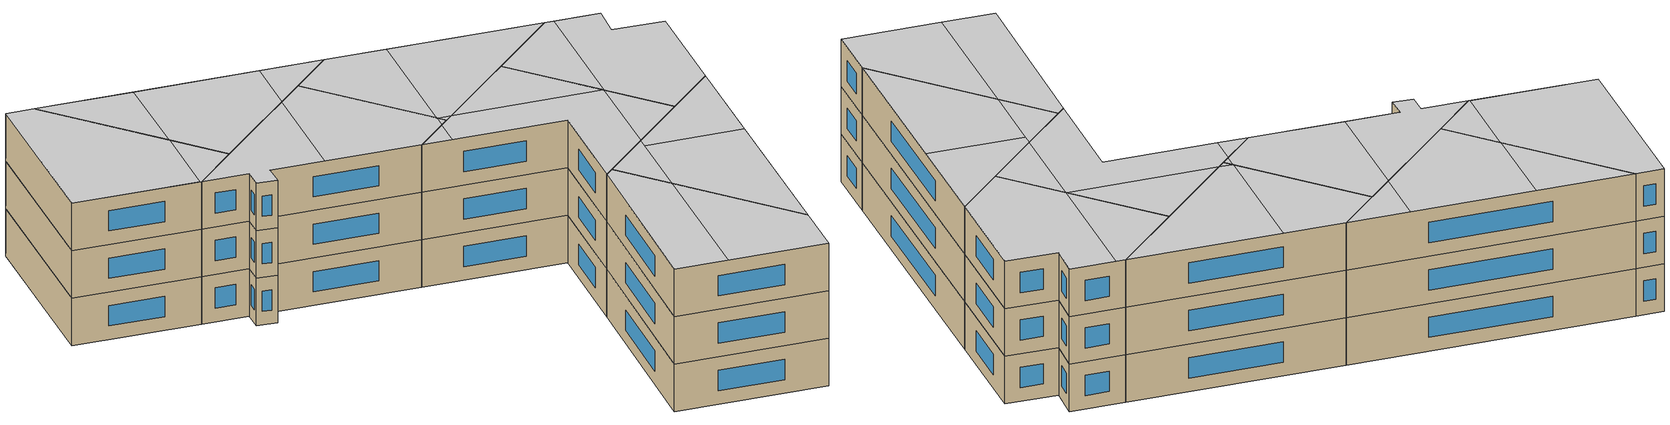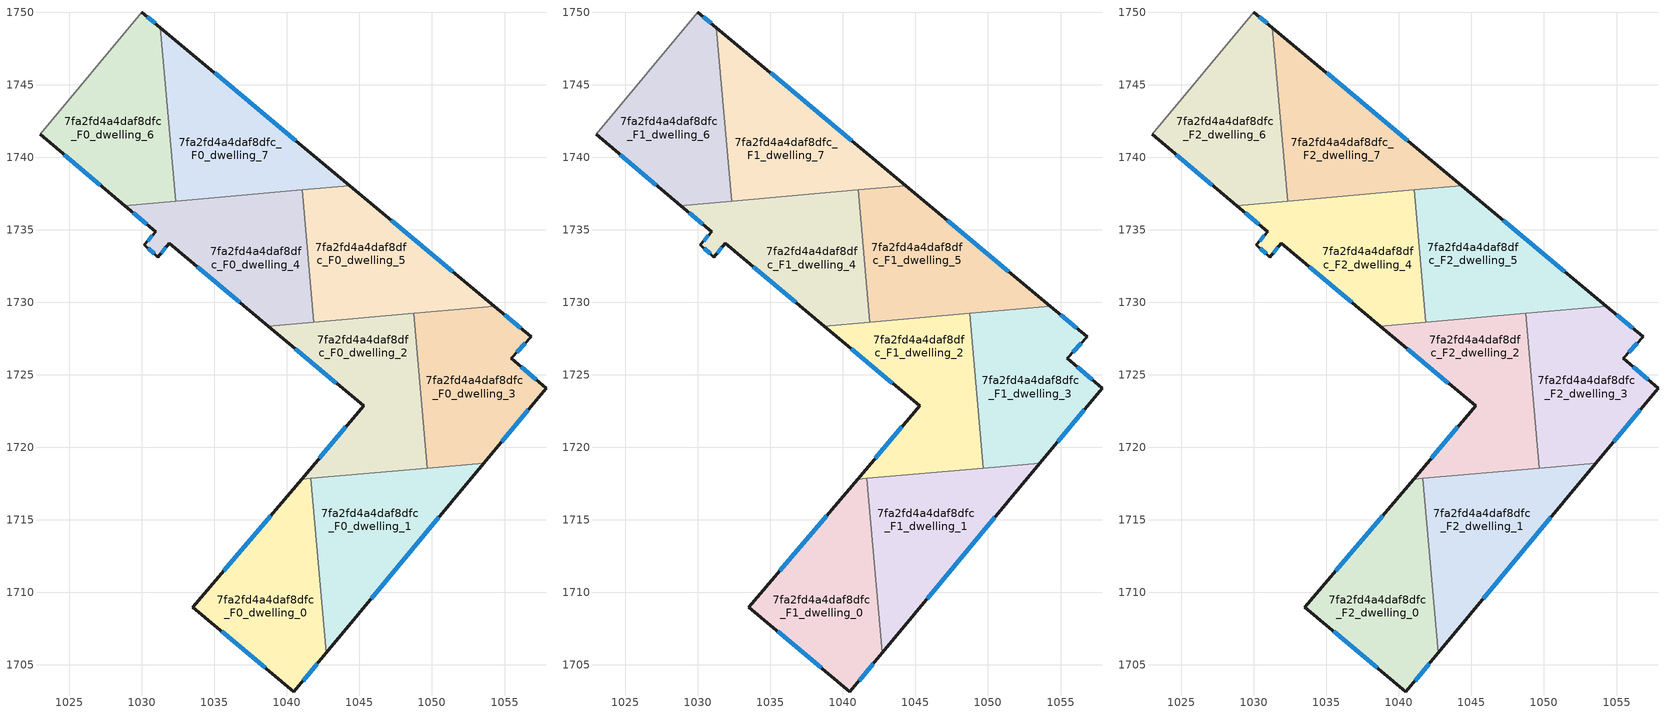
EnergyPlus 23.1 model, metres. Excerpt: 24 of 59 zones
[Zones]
7fa2fd4a4daf8dfc_F0_dwelling_0
 floor ground (EU_floor_Construction): 1041.66,1717.87 1042.72,1705.84 1040.48,1703.15 1033.52,1708.98 1041.01,1717.81 z0
 wall outside (EU_wall_Construction): 1041.01,1717.81 1033.52,1708.98 1040.48,1703.15 1042.72,1705.84 z0:3
 wall to 7fa2fd4a4daf8dfc_F0_dwelling_1 (EU_wall_Construction): 1042.72,1705.84 1041.66,1717.87 z0:3
 wall to 7fa2fd4a4daf8dfc_F0_dwelling_2 (EU_wall_Construction): 1041.66,1717.87 1041.01,1717.81 z0:3
 window (EU_Window_Construction): 1041.12,1703.92 1042.08,1705.07 / 1035.51,1707.31 1038.49,1704.81 / 1038.87,1715.29 1035.66,1711.51 z0.86:2.14
7fa2fd4a4daf8dfc_F0_dwelling_1
 floor ground (EU_floor_Construction): 1053.58,1718.92 1042.72,1705.84 1041.66,1717.87 z0
 wall outside (EU_wall_Construction): 1042.72,1705.84 1053.58,1718.92 z0:3
 wall to 7fa2fd4a4daf8dfc_F0_dwelling_3 (EU_wall_Construction): 1053.58,1718.92 1049.69,1718.58 z0:3
 wall to 7fa2fd4a4daf8dfc_F0_dwelling_2 (EU_wall_Construction): 1049.69,1718.58 1041.66,1717.87 z0:3
 window (EU_Window_Construction): 1045.82,1709.58 1050.47,1715.19 z0.86:2.14
7fa2fd4a4daf8dfc_F0_dwelling_2
 floor ground (EU_floor_Construction): 1048.74,1729.24 1049.69,1718.58 1041.01,1717.81 1045.28,1722.86 1038.71,1728.36 z0
 wall outside (EU_wall_Construction): 1038.71,1728.36 1045.28,1722.86 1041.01,1717.81 z0:3
 wall to 7fa2fd4a4daf8dfc_F0_dwelling_3 (EU_wall_Construction): 1049.69,1718.58 1048.74,1729.24 z0:3
 wall to 7fa2fd4a4daf8dfc_F0_dwelling_5 (EU_wall_Construction): 1048.74,1729.24 1041.85,1728.63 z0:3
 wall to 7fa2fd4a4daf8dfc_F0_dwelling_4 (EU_wall_Construction): 1041.85,1728.63 1038.71,1728.36 z0:3
 window (EU_Window_Construction): 1044.06,1721.41 1042.23,1719.25 / 1040.59,1726.79 1043.4,1724.43 z0.86:2.14
7fa2fd4a4daf8dfc_F0_dwelling_3
 floor ground (EU_floor_Construction): 1056.83,1727.61 1055.46,1726.13 1057.86,1724.08 1053.58,1718.92 1049.69,1718.58 1048.74,1729.24 1054.29,1729.73 z0
 wall outside (EU_wall_Construction): 1053.58,1718.92 1057.86,1724.08 1055.46,1726.13 1056.83,1727.61 1054.29,1729.73 z0:3
 wall to 7fa2fd4a4daf8dfc_F0_dwelling_5 (EU_wall_Construction): 1054.29,1729.73 1048.74,1729.24 z0:3
 window (EU_Window_Construction): 1056.1,1728.22 1055.01,1729.13 / 1055.85,1726.55 1056.44,1727.19 / 1057.17,1724.67 1056.15,1725.54 / 1054.8,1720.4 1056.64,1722.61 z0.86:2.14
7fa2fd4a4daf8dfc_F0_dwelling_4
 floor ground (EU_floor_Construction): 1041.05,1737.75 1041.85,1728.63 1038.71,1728.36 1031.87,1734.09 1031.1,1733.12 1030.18,1733.96 1030.94,1734.88 1028.81,1736.67 z0
 wall outside (EU_wall_Construction): 1028.81,1736.67 1030.94,1734.88 1030.18,1733.96 1031.1,1733.12 1031.87,1734.09 1038.71,1728.36 z0:3
 wall to 7fa2fd4a4daf8dfc_F0_dwelling_5 (EU_wall_Construction): 1041.85,1728.63 1041.05,1737.75 z0:3
 wall to 7fa2fd4a4daf8dfc_F0_dwelling_7 (EU_wall_Construction): 1041.05,1737.75 1032.34,1736.98 z0:3
 wall to 7fa2fd4a4daf8dfc_F0_dwelling_6 (EU_wall_Construction): 1032.34,1736.98 1028.81,1736.67 z0:3
 window (EU_Window_Construction): 1029.42,1736.16 1030.33,1735.39 / 1033.83,1732.45 1036.76,1730 / 1031.32,1733.4 1031.65,1733.81 / 1030.44,1733.72 1030.84,1733.36 / 1030.72,1734.62 1030.39,1734.23 z0.86:2.14
7fa2fd4a4daf8dfc_F0_dwelling_5
 floor ground (EU_floor_Construction): 1054.29,1729.73 1041.85,1728.63 1041.05,1737.75 1044.33,1738.04 z0
 wall outside (EU_wall_Construction): 1054.29,1729.73 1044.33,1738.04 z0:3
 wall to 7fa2fd4a4daf8dfc_F0_dwelling_7 (EU_wall_Construction): 1044.33,1738.04 1041.05,1737.75 z0:3
 window (EU_Window_Construction): 1051.44,1732.11 1047.18,1735.67 z0.86:2.14
7fa2fd4a4daf8dfc_F0_dwelling_6
 floor ground (EU_floor_Construction): 1031.28,1748.94 1032.34,1736.99 1028.81,1736.67 1022.98,1741.58 1030,1750 z0
 wall outside (EU_wall_Construction): 1022.98,1741.58 1028.81,1736.67 / 1031.28,1748.94 1030,1750 z0:3
 wall adiabatic (EU_wall_Construction): 1030,1750 1022.98,1741.58 z0:3
 wall to 7fa2fd4a4daf8dfc_F0_dwelling_7 (EU_wall_Construction): 1032.34,1736.99 1031.28,1748.94 z0:3
 window (EU_Window_Construction): 1024.64,1740.18 1027.14,1738.07 / 1030.92,1749.24 1030.37,1749.7 z0.86:2.14
7fa2fd4a4daf8dfc_F0_dwelling_7
 floor ground (EU_floor_Construction): 1044.33,1738.04 1032.34,1736.99 1031.28,1748.94 z0
 wall outside (EU_wall_Construction): 1044.33,1738.04 1031.28,1748.94 z0:3
 window (EU_Window_Construction): 1040.6,1741.16 1035.01,1745.82 z0.86:2.14
7fa2fd4a4daf8dfc_F1_dwelling_0
 floor to 7fa2fd4a4daf8dfc_F0_dwelling_0 (EU_floor_Construction): 1041.66,1717.87 1042.72,1705.84 1040.48,1703.15 1033.52,1708.98 1041.01,1717.81 z3
 wall outside (EU_wall_Construction): 1041.01,1717.81 1033.52,1708.98 1040.48,1703.15 1042.72,1705.84 z3:6
 wall to 7fa2fd4a4daf8dfc_F1_dwelling_1 (EU_wall_Construction): 1042.72,1705.84 1041.66,1717.87 z3:6
 wall to 7fa2fd4a4daf8dfc_F1_dwelling_2 (EU_wall_Construction): 1041.66,1717.87 1041.01,1717.81 z3:6
 window (EU_Window_Construction): 1041.12,1703.92 1042.08,1705.07 / 1035.51,1707.31 1038.49,1704.81 / 1038.87,1715.29 1035.66,1711.51 z3.86:5.14
7fa2fd4a4daf8dfc_F1_dwelling_1
 floor to 7fa2fd4a4daf8dfc_F0_dwelling_1 (EU_floor_Construction): 1053.58,1718.92 1042.72,1705.84 1041.66,1717.87 z3
 wall outside (EU_wall_Construction): 1042.72,1705.84 1053.58,1718.92 z3:6
 wall to 7fa2fd4a4daf8dfc_F1_dwelling_3 (EU_wall_Construction): 1053.58,1718.92 1049.69,1718.58 z3:6
 wall to 7fa2fd4a4daf8dfc_F1_dwelling_2 (EU_wall_Construction): 1049.69,1718.58 1041.66,1717.87 z3:6
 window (EU_Window_Construction): 1045.82,1709.58 1050.47,1715.19 z3.86:5.14
7fa2fd4a4daf8dfc_F1_dwelling_2
 floor to 7fa2fd4a4daf8dfc_F0_dwelling_2 (EU_floor_Construction): 1048.74,1729.24 1049.69,1718.58 1041.01,1717.81 1045.28,1722.86 1038.71,1728.36 z3
 wall outside (EU_wall_Construction): 1038.71,1728.36 1045.28,1722.86 1041.01,1717.81 z3:6
 wall to 7fa2fd4a4daf8dfc_F1_dwelling_3 (EU_wall_Construction): 1049.69,1718.58 1048.74,1729.24 z3:6
 wall to 7fa2fd4a4daf8dfc_F1_dwelling_5 (EU_wall_Construction): 1048.74,1729.24 1041.85,1728.63 z3:6
 wall to 7fa2fd4a4daf8dfc_F1_dwelling_4 (EU_wall_Construction): 1041.85,1728.63 1038.71,1728.36 z3:6
 window (EU_Window_Construction): 1044.06,1721.41 1042.23,1719.25 / 1040.59,1726.79 1043.4,1724.43 z3.86:5.14
7fa2fd4a4daf8dfc_F1_dwelling_3
 floor to 7fa2fd4a4daf8dfc_F0_dwelling_3 (EU_floor_Construction): 1056.83,1727.61 1055.46,1726.13 1057.86,1724.08 1053.58,1718.92 1049.69,1718.58 1048.74,1729.24 1054.29,1729.73 z3
 wall outside (EU_wall_Construction): 1053.58,1718.92 1057.86,1724.08 1055.46,1726.13 1056.83,1727.61 1054.29,1729.73 z3:6
 wall to 7fa2fd4a4daf8dfc_F1_dwelling_5 (EU_wall_Construction): 1054.29,1729.73 1048.74,1729.24 z3:6
 window (EU_Window_Construction): 1056.1,1728.22 1055.01,1729.13 / 1055.85,1726.55 1056.44,1727.19 / 1057.17,1724.67 1056.15,1725.54 / 1054.8,1720.4 1056.64,1722.61 z3.86:5.14
7fa2fd4a4daf8dfc_F1_dwelling_4
 floor to 7fa2fd4a4daf8dfc_F0_dwelling_4 (EU_floor_Construction): 1041.05,1737.75 1041.85,1728.63 1038.71,1728.36 1031.87,1734.09 1031.1,1733.12 1030.18,1733.96 1030.94,1734.88 1028.81,1736.67 z3
 wall outside (EU_wall_Construction): 1028.81,1736.67 1030.94,1734.88 1030.18,1733.96 1031.1,1733.12 1031.87,1734.09 1038.71,1728.36 z3:6
 wall to 7fa2fd4a4daf8dfc_F1_dwelling_5 (EU_wall_Construction): 1041.85,1728.63 1041.05,1737.75 z3:6
 wall to 7fa2fd4a4daf8dfc_F1_dwelling_7 (EU_wall_Construction): 1041.05,1737.75 1032.34,1736.98 z3:6
 wall to 7fa2fd4a4daf8dfc_F1_dwelling_6 (EU_wall_Construction): 1032.34,1736.98 1028.81,1736.67 z3:6
 window (EU_Window_Construction): 1029.42,1736.16 1030.33,1735.39 / 1033.83,1732.45 1036.76,1730 / 1031.32,1733.4 1031.65,1733.81 / 1030.44,1733.72 1030.84,1733.36 / 1030.72,1734.62 1030.39,1734.23 z3.86:5.14
7fa2fd4a4daf8dfc_F1_dwelling_5
 floor to 7fa2fd4a4daf8dfc_F0_dwelling_5 (EU_floor_Construction): 1054.29,1729.73 1041.85,1728.63 1041.05,1737.75 1044.33,1738.04 z3
 wall outside (EU_wall_Construction): 1054.29,1729.73 1044.33,1738.04 z3:6
 wall to 7fa2fd4a4daf8dfc_F1_dwelling_7 (EU_wall_Construction): 1044.33,1738.04 1041.05,1737.75 z3:6
 window (EU_Window_Construction): 1051.44,1732.11 1047.18,1735.67 z3.86:5.14
7fa2fd4a4daf8dfc_F1_dwelling_6
 floor to 7fa2fd4a4daf8dfc_F0_dwelling_6 (EU_floor_Construction): 1031.28,1748.94 1032.34,1736.99 1028.81,1736.67 1022.98,1741.58 1030,1750 z3
 wall outside (EU_wall_Construction): 1022.98,1741.58 1028.81,1736.67 / 1031.28,1748.94 1030,1750 z3:6
 wall adiabatic (EU_wall_Construction): 1030,1750 1022.98,1741.58 z3:6
 wall to 7fa2fd4a4daf8dfc_F1_dwelling_7 (EU_wall_Construction): 1032.34,1736.99 1031.28,1748.94 z3:6
 window (EU_Window_Construction): 1024.64,1740.18 1027.14,1738.07 / 1030.92,1749.24 1030.37,1749.7 z3.86:5.14
7fa2fd4a4daf8dfc_F1_dwelling_7
 floor to 7fa2fd4a4daf8dfc_F0_dwelling_7 (EU_floor_Construction): 1044.33,1738.04 1032.34,1736.99 1031.28,1748.94 z3
 wall outside (EU_wall_Construction): 1044.33,1738.04 1031.28,1748.94 z3:6
 window (EU_Window_Construction): 1040.6,1741.16 1035.01,1745.82 z3.86:5.14
7fa2fd4a4daf8dfc_F2_dwelling_0
 floor to 7fa2fd4a4daf8dfc_F1_dwelling_0 (EU_floor_Construction): 1041.66,1717.87 1042.72,1705.84 1040.48,1703.15 1033.52,1708.98 1041.01,1717.81 z6
 wall outside (EU_wall_Construction): 1041.01,1717.81 1033.52,1708.98 1040.48,1703.15 1042.72,1705.84 z6:9
 wall to 7fa2fd4a4daf8dfc_F2_dwelling_1 (EU_wall_Construction): 1042.72,1705.84 1041.66,1717.87 z6:9
 wall to 7fa2fd4a4daf8dfc_F2_dwelling_2 (EU_wall_Construction): 1041.66,1717.87 1041.01,1717.81 z6:9
 window (EU_Window_Construction): 1041.12,1703.92 1042.08,1705.07 / 1035.51,1707.31 1038.49,1704.81 / 1038.87,1715.29 1035.66,1711.51 z6.86:8.14
 ceiling to 7fa2fd4a4daf8dfc_F3_dwelling_6 (EU_floor_Construction): 1040.48,1703.15 1042.72,1705.84 1041.99,1714.16 1035.96,1706.94 z9
 ceiling to 7fa2fd4a4daf8dfc_F3_dwelling_4 (EU_floor_Construction): 1035.96,1706.94 1041.99,1714.16 1041.66,1717.87 1041.01,1717.81 1033.52,1708.98 z9
7fa2fd4a4daf8dfc_F2_dwelling_1
 floor to 7fa2fd4a4daf8dfc_F1_dwelling_1 (EU_floor_Construction): 1053.58,1718.92 1042.72,1705.84 1041.66,1717.87 z6
 wall outside (EU_wall_Construction): 1042.72,1705.84 1053.58,1718.92 z6:9
 wall to 7fa2fd4a4daf8dfc_F2_dwelling_3 (EU_wall_Construction): 1053.58,1718.92 1049.69,1718.58 z6:9
 wall to 7fa2fd4a4daf8dfc_F2_dwelling_2 (EU_wall_Construction): 1049.69,1718.58 1041.66,1717.87 z6:9
 window (EU_Window_Construction): 1045.82,1709.58 1050.47,1715.19 z6.86:8.14
 ceiling to 7fa2fd4a4daf8dfc_F3_dwelling_5 (EU_floor_Construction): 1049.45,1713.95 1053.58,1718.92 1045.36,1718.2 1044.95,1717.71 z9
 ceiling to 7fa2fd4a4daf8dfc_F3_dwelling_6 (EU_floor_Construction): 1042.72,1705.84 1049.45,1713.95 1044.95,1717.71 1041.99,1714.16 z9
 ceiling to 7fa2fd4a4daf8dfc_F3_dwelling_4 (EU_floor_Construction): 1041.99,1714.16 1045.36,1718.2 1041.66,1717.87 z9
7fa2fd4a4daf8dfc_F2_dwelling_2
 floor to 7fa2fd4a4daf8dfc_F1_dwelling_2 (EU_floor_Construction): 1048.74,1729.24 1049.69,1718.58 1041.01,1717.81 1045.28,1722.86 1038.71,1728.36 z6
 wall outside (EU_wall_Construction): 1038.71,1728.36 1045.28,1722.86 1041.01,1717.81 z6:9
 wall to 7fa2fd4a4daf8dfc_F2_dwelling_3 (EU_wall_Construction): 1049.69,1718.58 1048.74,1729.24 z6:9
 wall to 7fa2fd4a4daf8dfc_F2_dwelling_5 (EU_wall_Construction): 1048.74,1729.24 1041.85,1728.63 z6:9
 wall to 7fa2fd4a4daf8dfc_F2_dwelling_4 (EU_wall_Construction): 1041.85,1728.63 1038.71,1728.36 z6:9
 window (EU_Window_Construction): 1044.06,1721.41 1042.23,1719.25 / 1040.59,1726.79 1043.4,1724.43 z6.86:8.14
 ceiling to 7fa2fd4a4daf8dfc_F3_dwelling_4 (EU_floor_Construction): 1045.36,1718.2 1049.3,1722.92 1049.3,1722.94 1042.42,1728.68 1041.24,1728.58 1040.09,1727.2 1045.28,1722.86 1041.01,1717.81 z9
 ceiling to 7fa2fd4a4daf8dfc_F3_dwelling_2 (EU_floor_Construction): 1040.09,1727.2 1041.24,1728.58 1038.71,1728.36 z9
 ceiling to 7fa2fd4a4daf8dfc_F3_dwelling_3 (EU_floor_Construction): 1049.3,1722.94 1048.74,1729.24 1042.42,1728.68 z9
 ceiling to 7fa2fd4a4daf8dfc_F3_dwelling_5 (EU_floor_Construction): 1049.69,1718.58 1049.3,1722.92 1045.36,1718.2 z9
7fa2fd4a4daf8dfc_F2_dwelling_3
 floor to 7fa2fd4a4daf8dfc_F1_dwelling_3 (EU_floor_Construction): 1056.83,1727.61 1055.46,1726.13 1057.86,1724.08 1053.58,1718.92 1049.69,1718.58 1048.74,1729.24 1054.29,1729.73 z6
 wall outside (EU_wall_Construction): 1053.58,1718.92 1057.86,1724.08 1055.46,1726.13 1056.83,1727.61 1054.29,1729.73 z6:9
 wall to 7fa2fd4a4daf8dfc_F2_dwelling_5 (EU_wall_Construction): 1054.29,1729.73 1048.74,1729.24 z6:9
 window (EU_Window_Construction): 1056.1,1728.22 1055.01,1729.13 / 1055.85,1726.55 1056.44,1727.19 / 1057.17,1724.67 1056.15,1725.54 / 1054.8,1720.4 1056.64,1722.61 z6.86:8.14
 ceiling to 7fa2fd4a4daf8dfc_F3_dwelling_3 (EU_floor_Construction): 1049.31,1722.93 1054.7,1729.39 1054.29,1729.73 1048.74,1729.24 1049.3,1722.94 z9
 ceiling to 7fa2fd4a4daf8dfc_F3_dwelling_5 (EU_floor_Construction): 1053.58,1718.92 1057.86,1724.08 1055.46,1726.13 1056.83,1727.61 1054.7,1729.39 1049.3,1722.92 1049.69,1718.58 z9
7fa2fd4a4daf8dfc_F2_dwelling_4
 floor to 7fa2fd4a4daf8dfc_F1_dwelling_4 (EU_floor_Construction): 1041.05,1737.75 1041.85,1728.63 1038.71,1728.36 1031.87,1734.09 1031.1,1733.12 1030.18,1733.96 1030.94,1734.88 1028.81,1736.67 z6
 wall outside (EU_wall_Construction): 1028.81,1736.67 1030.94,1734.88 1030.18,1733.96 1031.1,1733.12 1031.87,1734.09 1038.71,1728.36 z6:9
 wall to 7fa2fd4a4daf8dfc_F2_dwelling_5 (EU_wall_Construction): 1041.85,1728.63 1041.05,1737.75 z6:9
 wall to 7fa2fd4a4daf8dfc_F2_dwelling_7 (EU_wall_Construction): 1041.05,1737.75 1032.34,1736.98 z6:9
 wall to 7fa2fd4a4daf8dfc_F2_dwelling_6 (EU_wall_Construction): 1032.34,1736.98 1028.81,1736.67 z6:9
 window (EU_Window_Construction): 1029.42,1736.16 1030.33,1735.39 / 1033.83,1732.45 1036.76,1730 / 1031.32,1733.4 1031.65,1733.81 / 1030.44,1733.72 1030.84,1733.36 / 1030.72,1734.62 1030.39,1734.23 z6.86:8.14
 ceiling to 7fa2fd4a4daf8dfc_F3_dwelling_2 (EU_floor_Construction): 1041.24,1728.58 1041.8,1729.25 1041.05,1737.75 1039,1737.57 1034.36,1732.01 1038.71,1728.36 z9
 ceiling to 7fa2fd4a4daf8dfc_F3_dwelling_4 (EU_floor_Construction): 1041.85,1728.63 1041.8,1729.2 1041.78,1729.22 1041.24,1728.58 z9
 ceiling to 7fa2fd4a4daf8dfc_F3_dwelling_1 (EU_floor_Construction): 1034.36,1732.01 1039,1737.57 1028.81,1736.67 1030.94,1734.88 1030.18,1733.96 1031.1,1733.12 1031.87,1734.09 z9
7fa2fd4a4daf8dfc_F2_dwelling_5
 floor to 7fa2fd4a4daf8dfc_F1_dwelling_5 (EU_floor_Construction): 1054.29,1729.73 1041.85,1728.63 1041.05,1737.75 1044.33,1738.04 z6
 wall outside (EU_wall_Construction): 1054.29,1729.73 1044.33,1738.04 z6:9
 wall to 7fa2fd4a4daf8dfc_F2_dwelling_7 (EU_wall_Construction): 1044.33,1738.04 1041.05,1737.75 z6:9
 window (EU_Window_Construction): 1051.44,1732.11 1047.18,1735.67 z6.86:8.14
 ceiling to 7fa2fd4a4daf8dfc_F3_dwelling_3 (EU_floor_Construction): 1054.29,1729.73 1047.17,1735.68 1041.8,1729.25 1041.8,1729.2 1042.42,1728.69 z9
 ceiling to 7fa2fd4a4daf8dfc_F3_dwelling_4 (EU_floor_Construction): 1042.42,1728.69 1041.8,1729.2 1041.85,1728.63 z9
 ceiling adiabatic (EU_roof_Construction): 1041.8,1729.25 1047.17,1735.68 1044.33,1738.04 1041.05,1737.75 z9
7fa2fd4a4daf8dfc_F2_dwelling_6
 floor to 7fa2fd4a4daf8dfc_F1_dwelling_6 (EU_floor_Construction): 1031.28,1748.94 1032.34,1736.99 1028.81,1736.67 1022.98,1741.58 1030,1750 z6
 wall outside (EU_wall_Construction): 1022.98,1741.58 1028.81,1736.67 / 1031.28,1748.94 1030,1750 z6:9
 wall adiabatic (EU_wall_Construction): 1030,1750 1022.98,1741.58 z6:9
 wall to 7fa2fd4a4daf8dfc_F2_dwelling_7 (EU_wall_Construction): 1032.34,1736.99 1031.28,1748.94 z6:9
 window (EU_Window_Construction): 1024.64,1740.18 1027.14,1738.07 / 1030.92,1749.24 1030.37,1749.7 z6.86:8.14
 ceiling to 7fa2fd4a4daf8dfc_F3_dwelling_0 (EU_floor_Construction): 1028.73,1736.74 1032.01,1740.68 1031.28,1748.94 1030,1750 1022.98,1741.58 z9
 ceiling adiabatic (EU_roof_Construction): 1032.34,1736.99 1032.01,1740.68 1028.73,1736.74 1028.81,1736.67 z9
7fa2fd4a4daf8dfc_F2_dwelling_7
 floor to 7fa2fd4a4daf8dfc_F1_dwelling_7 (EU_floor_Construction): 1044.33,1738.04 1032.34,1736.99 1031.28,1748.94 z6
 wall outside (EU_wall_Construction): 1044.33,1738.04 1031.28,1748.94 z6:9
 window (EU_Window_Construction): 1040.6,1741.16 1035.01,1745.82 z6.86:8.14
 ceiling adiabatic (EU_roof_Construction): 1039,1737.57 1041.42,1740.47 1035.77,1745.19 1032.01,1740.68 1032.34,1736.99 z9
 ceiling to 7fa2fd4a4daf8dfc_F3_dwelling_0 (EU_floor_Construction): 1032.01,1740.68 1035.77,1745.19 1031.28,1748.94 z9
 ceiling to 7fa2fd4a4daf8dfc_F3_dwelling_2 (EU_floor_Construction): 1044.33,1738.04 1041.42,1740.47 1039,1737.57 z9
[Building]
EU S2 Campaign: North Axis=0; Terrain=City; Solar Distribution=FullExterior
[Site:Location]
Helsinki-Vantaa.AP: Latitude=60.317; Longitude=24.963; Time Zone=2; Elevation=54.6
[SizingPeriod:WeatherFileDays]
AnnualSizingPeriod: Begin Month=1; Begin Day of Month=1; End Month=12; End Day of Month=31; Day of Week for Start Day=Monday; Use Weather File Daylight Saving Period=No; Use Weather File Rain and Snow Indicators=No
[MATERIAL]
EU_InternalMass_Material: Roughness=MediumRough; Thickness=0.1; Conductivity=1; Density=1800; Specific Heat=900; Thermal Absorptance=0.9; Solar Absorptance=0.7; Visible Absorptance=0.7
[MATERIAL:NOMASS] Roughness=MediumRough; Thermal Absorptance=0.9; Solar Absorptance=0.7; Visible Absorptance=0.7
Name | Thermal Resistance
EU_wall_NoMass | 1.10183
EU_roof_NoMass; EU_floor_NoMass | 1.70606
[WINDOWMATERIAL:SIMPLEGLAZINGSYSTEM]
EU_Window_SimpleGlazing: UFactor=3.11035; Solar Heat Gain Coefficient=0.8; Visible Transmittance=0.8
[CONSTRUCTION]
EU_wall_Construction: EU_wall_NoMass
EU_roof_Construction: EU_roof_NoMass
EU_floor_Construction: EU_floor_NoMass
EU_Window_Construction: EU_Window_SimpleGlazing
EU_InternalMass_Construction: EU_InternalMass_Material
[ZONE] Type=1; Multiplier=1; Ceiling Height=autocalculate; Floor Area=autocalculate; Part of Total Floor Area=Yes
Name | Volume
7fa2fd4a4daf8dfc_F0_dwelling_0; 7fa2fd4a4daf8dfc_F1_dwelling_0; 7fa2fd4a4daf8dfc_F2_dwelling_0 | 216.714
7fa2fd4a4daf8dfc_F0_dwelling_1; 7fa2fd4a4daf8dfc_F1_dwelling_1; 7fa2fd4a4daf8dfc_F2_dwelling_1; 7fa2fd4a4daf8dfc_F0_dwelling_4; 7fa2fd4a4daf8dfc_F1_dwelling_4; 7fa2fd4a4daf8dfc_F2_dwelling_4 | 216.667
7fa2fd4a4daf8dfc_F0_dwelling_2; 7fa2fd4a4daf8dfc_F1_dwelling_2; 7fa2fd4a4daf8dfc_F2_dwelling_2 | 216.661
7fa2fd4a4daf8dfc_F0_dwelling_3; 7fa2fd4a4daf8dfc_F1_dwelling_3; 7fa2fd4a4daf8dfc_F2_dwelling_3; 7fa2fd4a4daf8dfc_F0_dwelling_5; 7fa2fd4a4daf8dfc_F1_dwelling_5; 7fa2fd4a4daf8dfc_F2_dwelling_5 | 216.677
7fa2fd4a4daf8dfc_F0_dwelling_6; 7fa2fd4a4daf8dfc_F1_dwelling_6; 7fa2fd4a4daf8dfc_F2_dwelling_6 | 216.686
7fa2fd4a4daf8dfc_F0_dwelling_7; 7fa2fd4a4daf8dfc_F1_dwelling_7; 7fa2fd4a4daf8dfc_F2_dwelling_7 | 216.67
[INTERNALMASS] Construction=EU_InternalMass_Construction
Name | Zone or ZoneList | Surface Area
7fa2fd4a4daf8dfc_F0_dwelling_0_EU_InternalMass | 7fa2fd4a4daf8dfc_F0_dwelling_0 | 72.2381
7fa2fd4a4daf8dfc_F0_dwelling_1_EU_InternalMass | 7fa2fd4a4daf8dfc_F0_dwelling_1 | 72.2221
7fa2fd4a4daf8dfc_F0_dwelling_2_EU_InternalMass | 7fa2fd4a4daf8dfc_F0_dwelling_2 | 72.2233
7fa2fd4a4daf8dfc_F0_dwelling_3_EU_InternalMass | 7fa2fd4a4daf8dfc_F0_dwelling_3 | 72.2254
7fa2fd4a4daf8dfc_F0_dwelling_4_EU_InternalMass | 7fa2fd4a4daf8dfc_F0_dwelling_4 | 72.2227
7fa2fd4a4daf8dfc_F0_dwelling_5_EU_InternalMass | 7fa2fd4a4daf8dfc_F0_dwelling_5 | 72.2256
7fa2fd4a4daf8dfc_F0_dwelling_6_EU_InternalMass | 7fa2fd4a4daf8dfc_F0_dwelling_6 | 72.2287
7fa2fd4a4daf8dfc_F0_dwelling_7_EU_InternalMass | 7fa2fd4a4daf8dfc_F0_dwelling_7 | 72.2233
7fa2fd4a4daf8dfc_F1_dwelling_0_EU_InternalMass | 7fa2fd4a4daf8dfc_F1_dwelling_0 | 72.2381
7fa2fd4a4daf8dfc_F1_dwelling_1_EU_InternalMass | 7fa2fd4a4daf8dfc_F1_dwelling_1 | 72.2221
7fa2fd4a4daf8dfc_F1_dwelling_2_EU_InternalMass | 7fa2fd4a4daf8dfc_F1_dwelling_2 | 72.2233
7fa2fd4a4daf8dfc_F1_dwelling_3_EU_InternalMass | 7fa2fd4a4daf8dfc_F1_dwelling_3 | 72.2254
7fa2fd4a4daf8dfc_F1_dwelling_4_EU_InternalMass | 7fa2fd4a4daf8dfc_F1_dwelling_4 | 72.2227
7fa2fd4a4daf8dfc_F1_dwelling_5_EU_InternalMass | 7fa2fd4a4daf8dfc_F1_dwelling_5 | 72.2256
7fa2fd4a4daf8dfc_F1_dwelling_6_EU_InternalMass | 7fa2fd4a4daf8dfc_F1_dwelling_6 | 72.2287
7fa2fd4a4daf8dfc_F1_dwelling_7_EU_InternalMass | 7fa2fd4a4daf8dfc_F1_dwelling_7 | 72.2233
7fa2fd4a4daf8dfc_F2_dwelling_0_EU_InternalMass | 7fa2fd4a4daf8dfc_F2_dwelling_0 | 72.2381
7fa2fd4a4daf8dfc_F2_dwelling_1_EU_InternalMass | 7fa2fd4a4daf8dfc_F2_dwelling_1 | 72.2221
7fa2fd4a4daf8dfc_F2_dwelling_2_EU_InternalMass | 7fa2fd4a4daf8dfc_F2_dwelling_2 | 72.2233
7fa2fd4a4daf8dfc_F2_dwelling_3_EU_InternalMass | 7fa2fd4a4daf8dfc_F2_dwelling_3 | 72.2254
7fa2fd4a4daf8dfc_F2_dwelling_4_EU_InternalMass | 7fa2fd4a4daf8dfc_F2_dwelling_4 | 72.2227
7fa2fd4a4daf8dfc_F2_dwelling_5_EU_InternalMass | 7fa2fd4a4daf8dfc_F2_dwelling_5 | 72.2256
7fa2fd4a4daf8dfc_F2_dwelling_6_EU_InternalMass | 7fa2fd4a4daf8dfc_F2_dwelling_6 | 72.2287
7fa2fd4a4daf8dfc_F2_dwelling_7_EU_InternalMass | 7fa2fd4a4daf8dfc_F2_dwelling_7 | 72.2233
[OTHEREQUIPMENT] Fuel Type=Electricity; Design Level Calculation Method=Watts/Area; Power per Zone Floor Area=1; Fraction Latent=0; Fraction Radiant=0; Fraction Lost=0; Carbon Dioxide Generation Rate=0; EndUse Subcategory=EU_Step8_InternalGains
Name | Zone or ZoneList or Space or SpaceList | Schedule
EU_Step8_InternalGain_7fa2fd4a4daf8dfc_F0_dwelling_0_f000 | 7fa2fd4a4daf8dfc_F0_dwelling_0 | EU_Step8_GainSchedule_7fa2fd4a4daf8dfc_F0_dwelling_0_f000
EU_Step8_InternalGain_7fa2fd4a4daf8dfc_F0_dwelling_1_f000 | 7fa2fd4a4daf8dfc_F0_dwelling_1 | EU_Step8_GainSchedule_7fa2fd4a4daf8dfc_F0_dwelling_1_f000
EU_Step8_InternalGain_7fa2fd4a4daf8dfc_F0_dwelling_2_f000 | 7fa2fd4a4daf8dfc_F0_dwelling_2 | EU_Step8_GainSchedule_7fa2fd4a4daf8dfc_F0_dwelling_2_f000
EU_Step8_InternalGain_7fa2fd4a4daf8dfc_F0_dwelling_3_f000 | 7fa2fd4a4daf8dfc_F0_dwelling_3 | EU_Step8_GainSchedule_7fa2fd4a4daf8dfc_F0_dwelling_3_f000
EU_Step8_InternalGain_7fa2fd4a4daf8dfc_F0_dwelling_4_f000 | 7fa2fd4a4daf8dfc_F0_dwelling_4 | EU_Step8_GainSchedule_7fa2fd4a4daf8dfc_F0_dwelling_4_f000
EU_Step8_InternalGain_7fa2fd4a4daf8dfc_F0_dwelling_5_f000 | 7fa2fd4a4daf8dfc_F0_dwelling_5 | EU_Step8_GainSchedule_7fa2fd4a4daf8dfc_F0_dwelling_5_f000
EU_Step8_InternalGain_7fa2fd4a4daf8dfc_F0_dwelling_6_f000 | 7fa2fd4a4daf8dfc_F0_dwelling_6 | EU_Step8_GainSchedule_7fa2fd4a4daf8dfc_F0_dwelling_6_f000
EU_Step8_InternalGain_7fa2fd4a4daf8dfc_F0_dwelling_7_f000 | 7fa2fd4a4daf8dfc_F0_dwelling_7 | EU_Step8_GainSchedule_7fa2fd4a4daf8dfc_F0_dwelling_7_f000
EU_Step8_InternalGain_7fa2fd4a4daf8dfc_F1_dwelling_0_f000 | 7fa2fd4a4daf8dfc_F1_dwelling_0 | EU_Step8_GainSchedule_7fa2fd4a4daf8dfc_F1_dwelling_0_f000
EU_Step8_InternalGain_7fa2fd4a4daf8dfc_F1_dwelling_1_f000 | 7fa2fd4a4daf8dfc_F1_dwelling_1 | EU_Step8_GainSchedule_7fa2fd4a4daf8dfc_F1_dwelling_1_f000
EU_Step8_InternalGain_7fa2fd4a4daf8dfc_F1_dwelling_2_f000 | 7fa2fd4a4daf8dfc_F1_dwelling_2 | EU_Step8_GainSchedule_7fa2fd4a4daf8dfc_F1_dwelling_2_f000
EU_Step8_InternalGain_7fa2fd4a4daf8dfc_F1_dwelling_3_f000 | 7fa2fd4a4daf8dfc_F1_dwelling_3 | EU_Step8_GainSchedule_7fa2fd4a4daf8dfc_F1_dwelling_3_f000
EU_Step8_InternalGain_7fa2fd4a4daf8dfc_F1_dwelling_4_f000 | 7fa2fd4a4daf8dfc_F1_dwelling_4 | EU_Step8_GainSchedule_7fa2fd4a4daf8dfc_F1_dwelling_4_f000
EU_Step8_InternalGain_7fa2fd4a4daf8dfc_F1_dwelling_5_f000 | 7fa2fd4a4daf8dfc_F1_dwelling_5 | EU_Step8_GainSchedule_7fa2fd4a4daf8dfc_F1_dwelling_5_f000
EU_Step8_InternalGain_7fa2fd4a4daf8dfc_F1_dwelling_6_f000 | 7fa2fd4a4daf8dfc_F1_dwelling_6 | EU_Step8_GainSchedule_7fa2fd4a4daf8dfc_F1_dwelling_6_f000
EU_Step8_InternalGain_7fa2fd4a4daf8dfc_F1_dwelling_7_f000 | 7fa2fd4a4daf8dfc_F1_dwelling_7 | EU_Step8_GainSchedule_7fa2fd4a4daf8dfc_F1_dwelling_7_f000
EU_Step8_InternalGain_7fa2fd4a4daf8dfc_F2_dwelling_0_f000 | 7fa2fd4a4daf8dfc_F2_dwelling_0 | EU_Step8_GainSchedule_7fa2fd4a4daf8dfc_F2_dwelling_0_f000
EU_Step8_InternalGain_7fa2fd4a4daf8dfc_F2_dwelling_1_f000 | 7fa2fd4a4daf8dfc_F2_dwelling_1 | EU_Step8_GainSchedule_7fa2fd4a4daf8dfc_F2_dwelling_1_f000
EU_Step8_InternalGain_7fa2fd4a4daf8dfc_F2_dwelling_2_f000 | 7fa2fd4a4daf8dfc_F2_dwelling_2 | EU_Step8_GainSchedule_7fa2fd4a4daf8dfc_F2_dwelling_2_f000
EU_Step8_InternalGain_7fa2fd4a4daf8dfc_F2_dwelling_3_f000 | 7fa2fd4a4daf8dfc_F2_dwelling_3 | EU_Step8_GainSchedule_7fa2fd4a4daf8dfc_F2_dwelling_3_f000
EU_Step8_InternalGain_7fa2fd4a4daf8dfc_F2_dwelling_4_f000 | 7fa2fd4a4daf8dfc_F2_dwelling_4 | EU_Step8_GainSchedule_7fa2fd4a4daf8dfc_F2_dwelling_4_f000
EU_Step8_InternalGain_7fa2fd4a4daf8dfc_F2_dwelling_5_f000 | 7fa2fd4a4daf8dfc_F2_dwelling_5 | EU_Step8_GainSchedule_7fa2fd4a4daf8dfc_F2_dwelling_5_f000
EU_Step8_InternalGain_7fa2fd4a4daf8dfc_F2_dwelling_6_f000 | 7fa2fd4a4daf8dfc_F2_dwelling_6 | EU_Step8_GainSchedule_7fa2fd4a4daf8dfc_F2_dwelling_6_f000
EU_Step8_InternalGain_7fa2fd4a4daf8dfc_F2_dwelling_7_f000 | 7fa2fd4a4daf8dfc_F2_dwelling_7 | EU_Step8_GainSchedule_7fa2fd4a4daf8dfc_F2_dwelling_7_f000
[ZONEVENTILATION:DESIGNFLOWRATE] Schedule=EU_AlwaysOn; Design Flow Rate Calculation Method=AirChanges/Hour; Air Changes per Hour=0.756316; Ventilation Type=Natural; Fan Pressure Rise=0; Fan Total Efficiency=1; Constant Term Coefficient=1; Temperature Term Coefficient=0; Velocity Term Coefficient=0; Velocity Squared Term Coefficient=0; Minimum Indoor Temperature=-100; Maximum Indoor Temperature=100; Delta Temperature=-100; Minimum Outdoor Temperature=-100; Maximum Outdoor Temperature=100; Maximum Wind Speed=40
Name | Zone or ZoneList or Space or SpaceList
EU_ConstantAir_7fa2fd4a4daf8dfc_F0_dwelling_0 | 7fa2fd4a4daf8dfc_F0_dwelling_0
EU_ConstantAir_7fa2fd4a4daf8dfc_F0_dwelling_1 | 7fa2fd4a4daf8dfc_F0_dwelling_1
EU_ConstantAir_7fa2fd4a4daf8dfc_F0_dwelling_2 | 7fa2fd4a4daf8dfc_F0_dwelling_2
EU_ConstantAir_7fa2fd4a4daf8dfc_F0_dwelling_3 | 7fa2fd4a4daf8dfc_F0_dwelling_3
EU_ConstantAir_7fa2fd4a4daf8dfc_F0_dwelling_4 | 7fa2fd4a4daf8dfc_F0_dwelling_4
EU_ConstantAir_7fa2fd4a4daf8dfc_F0_dwelling_5 | 7fa2fd4a4daf8dfc_F0_dwelling_5
EU_ConstantAir_7fa2fd4a4daf8dfc_F0_dwelling_6 | 7fa2fd4a4daf8dfc_F0_dwelling_6
EU_ConstantAir_7fa2fd4a4daf8dfc_F0_dwelling_7 | 7fa2fd4a4daf8dfc_F0_dwelling_7
EU_ConstantAir_7fa2fd4a4daf8dfc_F1_dwelling_0 | 7fa2fd4a4daf8dfc_F1_dwelling_0
EU_ConstantAir_7fa2fd4a4daf8dfc_F1_dwelling_1 | 7fa2fd4a4daf8dfc_F1_dwelling_1
EU_ConstantAir_7fa2fd4a4daf8dfc_F1_dwelling_2 | 7fa2fd4a4daf8dfc_F1_dwelling_2
EU_ConstantAir_7fa2fd4a4daf8dfc_F1_dwelling_3 | 7fa2fd4a4daf8dfc_F1_dwelling_3
EU_ConstantAir_7fa2fd4a4daf8dfc_F1_dwelling_4 | 7fa2fd4a4daf8dfc_F1_dwelling_4
EU_ConstantAir_7fa2fd4a4daf8dfc_F1_dwelling_5 | 7fa2fd4a4daf8dfc_F1_dwelling_5
EU_ConstantAir_7fa2fd4a4daf8dfc_F1_dwelling_6 | 7fa2fd4a4daf8dfc_F1_dwelling_6
EU_ConstantAir_7fa2fd4a4daf8dfc_F1_dwelling_7 | 7fa2fd4a4daf8dfc_F1_dwelling_7
EU_ConstantAir_7fa2fd4a4daf8dfc_F2_dwelling_0 | 7fa2fd4a4daf8dfc_F2_dwelling_0
EU_ConstantAir_7fa2fd4a4daf8dfc_F2_dwelling_1 | 7fa2fd4a4daf8dfc_F2_dwelling_1
EU_ConstantAir_7fa2fd4a4daf8dfc_F2_dwelling_2 | 7fa2fd4a4daf8dfc_F2_dwelling_2
EU_ConstantAir_7fa2fd4a4daf8dfc_F2_dwelling_3 | 7fa2fd4a4daf8dfc_F2_dwelling_3
EU_ConstantAir_7fa2fd4a4daf8dfc_F2_dwelling_4 | 7fa2fd4a4daf8dfc_F2_dwelling_4
EU_ConstantAir_7fa2fd4a4daf8dfc_F2_dwelling_5 | 7fa2fd4a4daf8dfc_F2_dwelling_5
EU_ConstantAir_7fa2fd4a4daf8dfc_F2_dwelling_6 | 7fa2fd4a4daf8dfc_F2_dwelling_6
EU_ConstantAir_7fa2fd4a4daf8dfc_F2_dwelling_7 | 7fa2fd4a4daf8dfc_F2_dwelling_7
[HVACTEMPLATE:THERMOSTAT] Constant Heating Setpoint=20; Constant Cooling Setpoint=50
EU_HeatOnly_7fa2fd4a4daf8dfc_F0_dwelling_0; EU_HeatOnly_7fa2fd4a4daf8dfc_F0_dwelling_1; EU_HeatOnly_7fa2fd4a4daf8dfc_F0_dwelling_2; EU_HeatOnly_7fa2fd4a4daf8dfc_F0_dwelling_3; EU_HeatOnly_7fa2fd4a4daf8dfc_F0_dwelling_4; EU_HeatOnly_7fa2fd4a4daf8dfc_F0_dwelling_5; EU_HeatOnly_7fa2fd4a4daf8dfc_F0_dwelling_6; EU_HeatOnly_7fa2fd4a4daf8dfc_F0_dwelling_7; EU_HeatOnly_7fa2fd4a4daf8dfc_F1_dwelling_0; EU_HeatOnly_7fa2fd4a4daf8dfc_F1_dwelling_1; EU_HeatOnly_7fa2fd4a4daf8dfc_F1_dwelling_2; EU_HeatOnly_7fa2fd4a4daf8dfc_F1_dwelling_3; EU_HeatOnly_7fa2fd4a4daf8dfc_F1_dwelling_4; EU_HeatOnly_7fa2fd4a4daf8dfc_F1_dwelling_5; EU_HeatOnly_7fa2fd4a4daf8dfc_F1_dwelling_6; EU_HeatOnly_7fa2fd4a4daf8dfc_F1_dwelling_7; EU_HeatOnly_7fa2fd4a4daf8dfc_F2_dwelling_0; EU_HeatOnly_7fa2fd4a4daf8dfc_F2_dwelling_1; EU_HeatOnly_7fa2fd4a4daf8dfc_F2_dwelling_2; EU_HeatOnly_7fa2fd4a4daf8dfc_F2_dwelling_3; EU_HeatOnly_7fa2fd4a4daf8dfc_F2_dwelling_4; EU_HeatOnly_7fa2fd4a4daf8dfc_F2_dwelling_5; EU_HeatOnly_7fa2fd4a4daf8dfc_F2_dwelling_6; EU_HeatOnly_7fa2fd4a4daf8dfc_F2_dwelling_7; EU_HeatOnly_7fa2fd4a4daf8dfc_F3_dwelling_0; EU_HeatOnly_7fa2fd4a4daf8dfc_F3_dwelling_1; EU_HeatOnly_7fa2fd4a4daf8dfc_F3_dwelling_2; EU_HeatOnly_7fa2fd4a4daf8dfc_F3_dwelling_3; EU_HeatOnly_7fa2fd4a4daf8dfc_F3_dwelling_4; EU_HeatOnly_7fa2fd4a4daf8dfc_F3_dwelling_5; EU_HeatOnly_7fa2fd4a4daf8dfc_F3_dwelling_6; EU_HeatOnly_7fa2fd4a4daf8dfc_F4_dwelling_0; EU_HeatOnly_7fa2fd4a4daf8dfc_F4_dwelling_1; EU_HeatOnly_7fa2fd4a4daf8dfc_F4_dwelling_2; EU_HeatOnly_7fa2fd4a4daf8dfc_F4_dwelling_3; EU_HeatOnly_7fa2fd4a4daf8dfc_F4_dwelling_4; EU_HeatOnly_7fa2fd4a4daf8dfc_F4_dwelling_5; EU_HeatOnly_7fa2fd4a4daf8dfc_F4_dwelling_6; EU_HeatOnly_7fa2fd4a4daf8dfc_F5_dwelling_0; EU_HeatOnly_7fa2fd4a4daf8dfc_F5_dwelling_1; EU_HeatOnly_7fa2fd4a4daf8dfc_F5_dwelling_2; EU_HeatOnly_7fa2fd4a4daf8dfc_F5_dwelling_3; EU_HeatOnly_7fa2fd4a4daf8dfc_F5_dwelling_4; EU_HeatOnly_7fa2fd4a4daf8dfc_F5_dwelling_5; EU_HeatOnly_7fa2fd4a4daf8dfc_F5_dwelling_6; EU_HeatOnly_7fa2fd4a4daf8dfc_F6_dwelling_0; EU_HeatOnly_7fa2fd4a4daf8dfc_F6_dwelling_1; EU_HeatOnly_7fa2fd4a4daf8dfc_F6_dwelling_2; EU_HeatOnly_7fa2fd4a4daf8dfc_F6_dwelling_3; EU_HeatOnly_7fa2fd4a4daf8dfc_F6_dwelling_4; EU_HeatOnly_7fa2fd4a4daf8dfc_F6_dwelling_5; EU_HeatOnly_7fa2fd4a4daf8dfc_F6_dwelling_6; EU_HeatOnly_7fa2fd4a4daf8dfc_F7_dwelling_0; EU_HeatOnly_7fa2fd4a4daf8dfc_F7_dwelling_1; EU_HeatOnly_7fa2fd4a4daf8dfc_F7_dwelling_2; EU_HeatOnly_7fa2fd4a4daf8dfc_F7_dwelling_3; EU_HeatOnly_7fa2fd4a4daf8dfc_F7_dwelling_4; EU_HeatOnly_7fa2fd4a4daf8dfc_F7_dwelling_5; EU_HeatOnly_7fa2fd4a4daf8dfc_F7_dwelling_6
[HVACTEMPLATE:ZONE:IDEALLOADSAIRSYSTEM] System Availability Schedule=EU_AlwaysOn; Maximum Heating Supply Air Temperature=50; Minimum Cooling Supply Air Temperature=13; Maximum Heating Supply Air Humidity Ratio=0.0156; Minimum Cooling Supply Air Humidity Ratio=0.0077; Heating Limit=NoLimit; Cooling Limit=NoLimit; Heating Availability Schedule=EU_AlwaysOn; Cooling Availability Schedule=EU_CoolingOff; Dehumidification Control Type=ConstantSensibleHeatRatio; Cooling Sensible Heat Ratio=0.7; Dehumidification Setpoint=60; Humidification Control Type=None; Humidification Setpoint=30; Outdoor Air Method=None; Outdoor Air Flow Rate per Person=0.00944; Outdoor Air Flow Rate per Zone Floor Area=0; Outdoor Air Flow Rate per Zone=0; Demand Controlled Ventilation Type=None; Outdoor Air Economizer Type=NoEconomizer; Heat Recovery Type=None; Sensible Heat Recovery Effectiveness=0.7; Latent Heat Recovery Effectiveness=0.65
Name | Template Thermostat
7fa2fd4a4daf8dfc_F0_dwelling_0 | EU_HeatOnly_7fa2fd4a4daf8dfc_F0_dwelling_0
7fa2fd4a4daf8dfc_F0_dwelling_1 | EU_HeatOnly_7fa2fd4a4daf8dfc_F0_dwelling_1
7fa2fd4a4daf8dfc_F0_dwelling_2 | EU_HeatOnly_7fa2fd4a4daf8dfc_F0_dwelling_2
7fa2fd4a4daf8dfc_F0_dwelling_3 | EU_HeatOnly_7fa2fd4a4daf8dfc_F0_dwelling_3
7fa2fd4a4daf8dfc_F0_dwelling_4 | EU_HeatOnly_7fa2fd4a4daf8dfc_F0_dwelling_4
7fa2fd4a4daf8dfc_F0_dwelling_5 | EU_HeatOnly_7fa2fd4a4daf8dfc_F0_dwelling_5
7fa2fd4a4daf8dfc_F0_dwelling_6 | EU_HeatOnly_7fa2fd4a4daf8dfc_F0_dwelling_6
7fa2fd4a4daf8dfc_F0_dwelling_7 | EU_HeatOnly_7fa2fd4a4daf8dfc_F0_dwelling_7
7fa2fd4a4daf8dfc_F1_dwelling_0 | EU_HeatOnly_7fa2fd4a4daf8dfc_F1_dwelling_0
7fa2fd4a4daf8dfc_F1_dwelling_1 | EU_HeatOnly_7fa2fd4a4daf8dfc_F1_dwelling_1
7fa2fd4a4daf8dfc_F1_dwelling_2 | EU_HeatOnly_7fa2fd4a4daf8dfc_F1_dwelling_2
7fa2fd4a4daf8dfc_F1_dwelling_3 | EU_HeatOnly_7fa2fd4a4daf8dfc_F1_dwelling_3
7fa2fd4a4daf8dfc_F1_dwelling_4 | EU_HeatOnly_7fa2fd4a4daf8dfc_F1_dwelling_4
7fa2fd4a4daf8dfc_F1_dwelling_5 | EU_HeatOnly_7fa2fd4a4daf8dfc_F1_dwelling_5
7fa2fd4a4daf8dfc_F1_dwelling_6 | EU_HeatOnly_7fa2fd4a4daf8dfc_F1_dwelling_6
7fa2fd4a4daf8dfc_F1_dwelling_7 | EU_HeatOnly_7fa2fd4a4daf8dfc_F1_dwelling_7
7fa2fd4a4daf8dfc_F2_dwelling_0 | EU_HeatOnly_7fa2fd4a4daf8dfc_F2_dwelling_0
7fa2fd4a4daf8dfc_F2_dwelling_1 | EU_HeatOnly_7fa2fd4a4daf8dfc_F2_dwelling_1
7fa2fd4a4daf8dfc_F2_dwelling_2 | EU_HeatOnly_7fa2fd4a4daf8dfc_F2_dwelling_2
7fa2fd4a4daf8dfc_F2_dwelling_3 | EU_HeatOnly_7fa2fd4a4daf8dfc_F2_dwelling_3
7fa2fd4a4daf8dfc_F2_dwelling_4 | EU_HeatOnly_7fa2fd4a4daf8dfc_F2_dwelling_4
7fa2fd4a4daf8dfc_F2_dwelling_5 | EU_HeatOnly_7fa2fd4a4daf8dfc_F2_dwelling_5
7fa2fd4a4daf8dfc_F2_dwelling_6 | EU_HeatOnly_7fa2fd4a4daf8dfc_F2_dwelling_6
7fa2fd4a4daf8dfc_F2_dwelling_7 | EU_HeatOnly_7fa2fd4a4daf8dfc_F2_dwelling_7
[SIZING:ZONE] Zone Cooling Design Supply Air Temperature Input Method=SupplyAirTemperature; Zone Cooling Design Supply Air Temperature=13; Zone Heating Design Supply Air Temperature Input Method=SupplyAirTemperature; Zone Heating Design Supply Air Temperature=50; Zone Cooling Design Supply Air Humidity Ratio=0.008; Zone Heating Design Supply Air Humidity Ratio=0.008; Cooling Design Air Flow Method=DesignDay; Cooling Design Air Flow Rate=0; Cooling Minimum Air Flow per Zone Floor Area=0.000762; Cooling Minimum Air Flow=0; Cooling Minimum Air Flow Fraction=0.2; Heating Design Air Flow Method=DesignDay; Heating Design Air Flow Rate=0; Heating Maximum Air Flow per Zone Floor Area=0.002032; Heating Maximum Air Flow=0.141576; Heating Maximum Air Flow Fraction=0.3; Account for Dedicated Outdoor Air System=No; Dedicated Outdoor Air System Control Strategy=NeutralSupplyAir; Dedicated Outdoor Air Low Setpoint Temperature for Design=autosize; Dedicated Outdoor Air High Setpoint Temperature for Design=autosize; Zone Load Sizing Method=Sensible Load Only No Latent Load; Zone Latent Cooling Design Supply Air Humidity Ratio Input Method=HumidityRatioDifference; Zone Cooling Design Supply Air Humidity Ratio Difference=0.005; Zone Latent Heating Design Supply Air Humidity Ratio Input Method=HumidityRatioDifference; Zone Humidification Design Supply Air Humidity Ratio Difference=0.005
7fa2fd4a4daf8dfc_F0_dwelling_0; 7fa2fd4a4daf8dfc_F0_dwelling_1; 7fa2fd4a4daf8dfc_F0_dwelling_2; 7fa2fd4a4daf8dfc_F0_dwelling_3; 7fa2fd4a4daf8dfc_F0_dwelling_4; 7fa2fd4a4daf8dfc_F0_dwelling_5; 7fa2fd4a4daf8dfc_F0_dwelling_6; 7fa2fd4a4daf8dfc_F0_dwelling_7; 7fa2fd4a4daf8dfc_F1_dwelling_0; 7fa2fd4a4daf8dfc_F1_dwelling_1; 7fa2fd4a4daf8dfc_F1_dwelling_2; 7fa2fd4a4daf8dfc_F1_dwelling_3; 7fa2fd4a4daf8dfc_F1_dwelling_4; 7fa2fd4a4daf8dfc_F1_dwelling_5; 7fa2fd4a4daf8dfc_F1_dwelling_6; 7fa2fd4a4daf8dfc_F1_dwelling_7; 7fa2fd4a4daf8dfc_F2_dwelling_0; 7fa2fd4a4daf8dfc_F2_dwelling_1; 7fa2fd4a4daf8dfc_F2_dwelling_2; 7fa2fd4a4daf8dfc_F2_dwelling_3; 7fa2fd4a4daf8dfc_F2_dwelling_4; 7fa2fd4a4daf8dfc_F2_dwelling_5; 7fa2fd4a4daf8dfc_F2_dwelling_6; 7fa2fd4a4daf8dfc_F2_dwelling_7
[SCHEDULE:CONSTANT]
Name | Hourly Value
EU_AlwaysOn | 1
EU_CoolingOff | 0
[SCHEDULE:FILE] Column Number=1; Rows to Skip at Top=0; Number of Hours of Data=8760; Column Separator=Comma; Interpolate to Timestep=No; Minutes per Item=60; Adjust Schedule for Daylight Savings=Yes
Name | File
EU_Step8_GainSchedule_7fa2fd4a4daf8dfc_F0_dwelling_0_f000 | ../../schedules/7fa2fd4a4daf8dfc/7fa2fd4a4daf8dfc_F0_dwelling_0_f000_gain.csv
EU_Step8_GainSchedule_7fa2fd4a4daf8dfc_F0_dwelling_1_f000 | ../../schedules/7fa2fd4a4daf8dfc/7fa2fd4a4daf8dfc_F0_dwelling_1_f000_gain.csv
EU_Step8_GainSchedule_7fa2fd4a4daf8dfc_F0_dwelling_2_f000 | ../../schedules/7fa2fd4a4daf8dfc/7fa2fd4a4daf8dfc_F0_dwelling_2_f000_gain.csv
EU_Step8_GainSchedule_7fa2fd4a4daf8dfc_F0_dwelling_3_f000 | ../../schedules/7fa2fd4a4daf8dfc/7fa2fd4a4daf8dfc_F0_dwelling_3_f000_gain.csv
EU_Step8_GainSchedule_7fa2fd4a4daf8dfc_F0_dwelling_4_f000 | ../../schedules/7fa2fd4a4daf8dfc/7fa2fd4a4daf8dfc_F0_dwelling_4_f000_gain.csv
EU_Step8_GainSchedule_7fa2fd4a4daf8dfc_F0_dwelling_5_f000 | ../../schedules/7fa2fd4a4daf8dfc/7fa2fd4a4daf8dfc_F0_dwelling_5_f000_gain.csv
EU_Step8_GainSchedule_7fa2fd4a4daf8dfc_F0_dwelling_6_f000 | ../../schedules/7fa2fd4a4daf8dfc/7fa2fd4a4daf8dfc_F0_dwelling_6_f000_gain.csv
EU_Step8_GainSchedule_7fa2fd4a4daf8dfc_F0_dwelling_7_f000 | ../../schedules/7fa2fd4a4daf8dfc/7fa2fd4a4daf8dfc_F0_dwelling_7_f000_gain.csv
EU_Step8_GainSchedule_7fa2fd4a4daf8dfc_F1_dwelling_0_f000 | ../../schedules/7fa2fd4a4daf8dfc/7fa2fd4a4daf8dfc_F1_dwelling_0_f000_gain.csv
EU_Step8_GainSchedule_7fa2fd4a4daf8dfc_F1_dwelling_1_f000 | ../../schedules/7fa2fd4a4daf8dfc/7fa2fd4a4daf8dfc_F1_dwelling_1_f000_gain.csv
EU_Step8_GainSchedule_7fa2fd4a4daf8dfc_F1_dwelling_2_f000 | ../../schedules/7fa2fd4a4daf8dfc/7fa2fd4a4daf8dfc_F1_dwelling_2_f000_gain.csv
EU_Step8_GainSchedule_7fa2fd4a4daf8dfc_F1_dwelling_3_f000 | ../../schedules/7fa2fd4a4daf8dfc/7fa2fd4a4daf8dfc_F1_dwelling_3_f000_gain.csv
EU_Step8_GainSchedule_7fa2fd4a4daf8dfc_F1_dwelling_4_f000 | ../../schedules/7fa2fd4a4daf8dfc/7fa2fd4a4daf8dfc_F1_dwelling_4_f000_gain.csv
EU_Step8_GainSchedule_7fa2fd4a4daf8dfc_F1_dwelling_5_f000 | ../../schedules/7fa2fd4a4daf8dfc/7fa2fd4a4daf8dfc_F1_dwelling_5_f000_gain.csv
EU_Step8_GainSchedule_7fa2fd4a4daf8dfc_F1_dwelling_6_f000 | ../../schedules/7fa2fd4a4daf8dfc/7fa2fd4a4daf8dfc_F1_dwelling_6_f000_gain.csv
EU_Step8_GainSchedule_7fa2fd4a4daf8dfc_F1_dwelling_7_f000 | ../../schedules/7fa2fd4a4daf8dfc/7fa2fd4a4daf8dfc_F1_dwelling_7_f000_gain.csv
EU_Step8_GainSchedule_7fa2fd4a4daf8dfc_F2_dwelling_0_f000 | ../../schedules/7fa2fd4a4daf8dfc/7fa2fd4a4daf8dfc_F2_dwelling_0_f000_gain.csv
EU_Step8_GainSchedule_7fa2fd4a4daf8dfc_F2_dwelling_1_f000 | ../../schedules/7fa2fd4a4daf8dfc/7fa2fd4a4daf8dfc_F2_dwelling_1_f000_gain.csv
EU_Step8_GainSchedule_7fa2fd4a4daf8dfc_F2_dwelling_2_f000 | ../../schedules/7fa2fd4a4daf8dfc/7fa2fd4a4daf8dfc_F2_dwelling_2_f000_gain.csv
EU_Step8_GainSchedule_7fa2fd4a4daf8dfc_F2_dwelling_3_f000 | ../../schedules/7fa2fd4a4daf8dfc/7fa2fd4a4daf8dfc_F2_dwelling_3_f000_gain.csv
EU_Step8_GainSchedule_7fa2fd4a4daf8dfc_F2_dwelling_4_f000 | ../../schedules/7fa2fd4a4daf8dfc/7fa2fd4a4daf8dfc_F2_dwelling_4_f000_gain.csv
EU_Step8_GainSchedule_7fa2fd4a4daf8dfc_F2_dwelling_5_f000 | ../../schedules/7fa2fd4a4daf8dfc/7fa2fd4a4daf8dfc_F2_dwelling_5_f000_gain.csv
EU_Step8_GainSchedule_7fa2fd4a4daf8dfc_F2_dwelling_6_f000 | ../../schedules/7fa2fd4a4daf8dfc/7fa2fd4a4daf8dfc_F2_dwelling_6_f000_gain.csv
EU_Step8_GainSchedule_7fa2fd4a4daf8dfc_F2_dwelling_7_f000 | ../../schedules/7fa2fd4a4daf8dfc/7fa2fd4a4daf8dfc_F2_dwelling_7_f000_gain.csv
